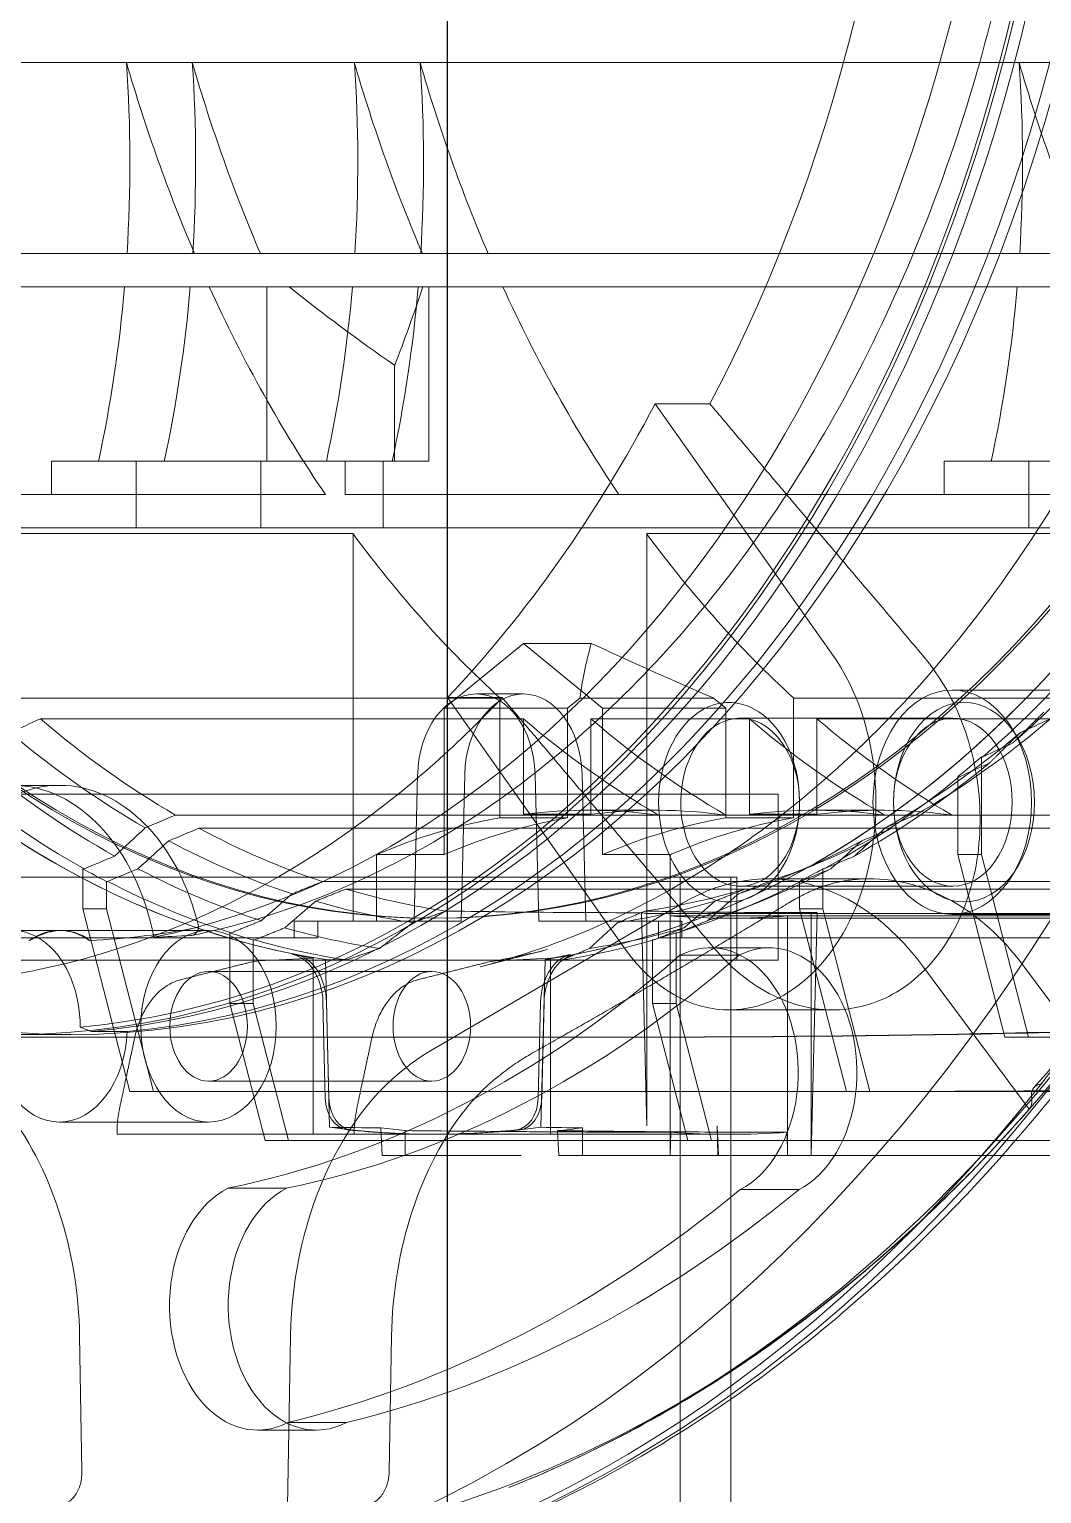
# Model space of a CAD drawing. Header units: millimetres. Extents: x -6314 to 11113, y -129 to 3675.
# Drawn here: x -4041.84 to -4029.65, y 2191.93 to 2209.55 of the extents above; entities that cross this region are included whole.
import ezdxf

# ---------------------------------------------------------------- set-up
doc = ezdxf.new("R2010")
doc.units = ezdxf.units.MM
doc.layers.add('Equipment', color=123, linetype='Continuous')

# ---------------------------------------------------------------- blocks, each defined once
blk = doc.blocks.new('A$C161d446f')
at = {"layer": 'Equipment', "linetype": 'Continuous', "lineweight": 0, "extrusion": (0, 1, 0)}
for p, q in [((-42.993, 531.661), (-42.201, 531.661)), ((-34.989, 531.661), (-42.201, 531.661)), ((-34.197, 531.661), (-34.989, 531.661)), ((-32.245, 531.661), (-34.197, 531.661)), ((-31.453, 531.661), (-32.245, 531.661)), ((-25.639, 531.661), (-31.453, 531.661)), ((-43.021, 529.361), (-35.809, 529.361)), ((-35.017, 529.361), (-35.809, 529.361)), ((-35.017, 529.361), (-33.065, 529.361)), ((-32.273, 529.361), (-33.065, 529.361)), ((-32.273, 529.361), (-26.458, 529.361)), ((-35.985, 528.961), (-43.198, 528.961)), ((-35.985, 528.961), (-35.094, 528.961)), ((-35.094, 528.961), (-35.022, 528.961)), ((-35.094, 526.861), (-35.094, 528.961)), ((-33.413, 528.961), (-35.022, 528.961)), ((-33.413, 528.961), (-33.143, 528.961)), ((-33.143, 528.961), (-32.45, 528.961)), ((-33.143, 528.961), (-33.143, 526.861)), ((-26.635, 528.961), (-32.45, 528.961)), ((-34.682, 526.861), (-34.682, 528.017)), ((-39.959, 524.526), (-37.818, 527.553)), ((-37.818, 527.553), (-38.477, 527.553)), ((-41.864, 526.861), (-42.656, 526.861)), ((-42.316, 526.861), (-42.316, 526.061)), ((-41.864, 526.861), (-41.299, 526.861)), ((-41.299, 526.461), (-41.299, 526.861)), ((-34.682, 526.861), (-35.094, 526.861)), ((-33.143, 526.861), (-34.682, 526.861)), ((-34.545, 526.861), (-34.545, 526.061)), ((-34.086, 526.461), (-34.086, 526.861)), ((-31.908, 526.861), (-33.143, 526.861)), ((-33.069, 526.061), (-33.069, 526.861)), ((-31.116, 526.861), (-31.908, 526.861)), ((-31.568, 526.861), (-31.568, 526.061)), ((-30.551, 526.861), (-31.116, 526.861)), ((-30.551, 526.461), (-30.551, 526.861)), ((-44.596, 526.461), (-37.384, 526.461)), ((-34.086, 526.461), (-37.384, 526.461)), ((-33.848, 526.461), (-28.033, 526.461)), ((-50.844, 526.061), (-27.618, 526.061)), ((-37.717, 525.99), (-44.63, 525.99)), ((-37.717, 525.99), (-37.717, 521.42)), ((-34.181, 521.327), (-34.181, 525.99)), ((-28.367, 525.99), (-34.181, 525.99)), ((-37.186, 523.889), (-36.232, 524.669)), ((-36.232, 524.669), (-37.049, 524.669)), ((-36.232, 524.669), (-35.277, 523.889)), ((-43.517, 524.108), (-41.396, 524.108)), ((-42.862, 524.012), (-39.484, 524.012)), ((-39.484, 522.57), (-39.484, 524.012)), ((-38.521, 524.012), (-38.671, 523.889)), ((-38.521, 524.012), (-36.913, 524.012)), ((-36.762, 523.889), (-36.913, 524.012)), ((-35.666, 524.061), (-36.232, 524.061)), ((-35.318, 524.017), (-36.14, 522.855)), ((-35.977, 524.017), (-35.318, 524.017)), ((-35.949, 524.012), (-30.134, 524.012)), ((-35.949, 524.012), (-35.949, 522.57)), ((-38.671, 523.889), (-38.671, 522.57)), ((-38.671, 523.889), (-37.186, 523.889)), ((-37.186, 522.127), (-37.186, 523.889)), ((-36.762, 522.57), (-36.762, 523.889)), ((-35.277, 523.889), (-36.762, 523.889)), ((-35.277, 523.889), (-35.277, 522.127)), ((-39.767, 523.762), (-42.579, 523.762)), ((-41.403, 523.769), (-38.842, 523.769)), ((-39.767, 523.762), (-39.767, 522.612)), ((-38.954, 522.612), (-38.954, 523.762)), ((-37.045, 523.762), (-38.954, 523.762)), ((-37.045, 523.762), (-37.045, 522.612)), ((-36.232, 522.612), (-36.232, 523.762)), ((-30.417, 523.762), (-36.232, 523.762)), ((-41.747, 523.303), (-41.763, 523.303)), ((-41.747, 522.129), (-41.747, 523.303)), ((-41.481, 523.065), (-41.464, 523.065)), ((-41.464, 522.129), (-41.464, 523.065)), ((-36.982, 521.327), (-36.938, 523.096)), ((-36.416, 521.327), (-36.373, 523.096)), ((-35.525, 523.096), (-35.481, 521.327)), ((-34.959, 523.096), (-34.916, 521.327)), ((-30.646, 522.961), (-30.08, 522.961)), ((-15.3, 522.855), (-39.3, 522.855)), ((-39.3, 522.855), (-39.3, 520.855)), ((-36.14, 522.855), (-37.459, 520.99)), ((-40.953, 522.603), (-50.02, 522.603)), ((-40.58, 522.603), (-40.953, 522.603)), ((-40.58, 522.603), (-38.671, 522.603)), ((-40.546, 522.661), (-39.732, 522.661)), ((-38.954, 522.612), (-39.767, 522.612)), ((-37.858, 522.603), (-38.671, 522.603)), ((-37.858, 522.603), (-32.044, 522.603)), ((-37.823, 522.661), (-37.01, 522.661)), ((-36.232, 522.612), (-37.045, 522.612)), ((-67.29, 522.445), (-40.67, 522.445)), ((-32.326, 522.445), (-40.67, 522.445)), ((-38.671, 522.57), (-39.484, 522.57)), ((-35.949, 522.57), (-36.762, 522.57)), ((-42.313, 519.931), (-41.747, 522.129)), ((-41.464, 522.129), (-42.03, 519.931)), ((-41.747, 522.129), (-41.464, 522.129)), ((-38, 522.127), (-37.186, 522.127)), ((-38, 522.127), (-38, 521.391)), ((-35.277, 522.127), (-34.464, 522.127)), ((-34.464, 521.327), (-34.464, 522.127)), ((-39.838, 521.956), (-39.854, 521.956)), ((-39.838, 521.473), (-39.838, 521.956)), ((-39.75, 522.01), (-39.414, 521.873)), ((-30.945, 521.956), (-30.928, 521.956)), ((-30.928, 521.956), (-30.928, 521.473)), ((-39.185, 521.802), (-65.805, 521.802)), ((-65.522, 521.713), (-38.903, 521.713)), ((-41.403, 521.747), (-38.842, 521.747)), ((-39.185, 521.836), (-40.401, 521.836)), ((-39.571, 521.804), (-39.555, 521.804)), ((-39.555, 521.473), (-39.555, 521.804)), ((-39.185, 521.802), (-33.811, 521.802)), ((-34.094, 521.713), (-38.903, 521.713)), ((-38.8, 521.855), (-15.8, 521.855)), ((-38.8, 520.855), (-38.8, 521.855)), ((-38.73, 521.855), (-38.73, 520.855)), ((-38.12, 521.855), (-38.12, 481.215)), ((-31.211, 521.804), (-31.228, 521.804)), ((-31.211, 521.804), (-31.211, 521.473)), ((-39.104, 521.571), (-38.768, 521.434)), ((-35.087, 519.748), (-38.157, 521.547)), ((-39.697, 521.42), (-64.108, 521.42)), ((-48.818, 521.391), (-39.414, 521.391)), ((-48.748, 521.361), (-38.707, 521.361)), ((-43.517, 521.408), (-41.396, 521.408)), ((-40.404, 519.275), (-39.838, 521.473)), ((-39.555, 521.473), (-40.121, 519.275)), ((-39.838, 521.473), (-39.555, 521.473)), ((-39.769, 521.429), (-39.697, 518.504)), ((-39.697, 521.42), (-39.697, 518.504)), ((-39.697, 521.42), (-37.717, 521.42)), ((-39.414, 518.504), (-39.414, 521.391)), ((-38, 521.391), (-39.414, 521.391)), ((-38, 521.391), (-38, 518.504)), ((-37.717, 518.862), (-37.653, 521.428)), ((-37.717, 518.862), (-37.717, 521.42)), ((-35.171, 521.361), (-35.129, 521.361)), ((-31.777, 519.275), (-31.211, 521.473)), ((-30.928, 521.473), (-31.494, 519.275)), ((-31.211, 521.473), (-30.928, 521.473)), ((-38.141, 521.327), (-38.141, 521.127)), ((-38, 521.327), (-38.141, 521.327)), ((-38.07, 521.186), (-38.087, 521.186)), ((-38.07, 520.335), (-38.07, 521.186)), ((-38, 521.327), (-36.982, 521.327)), ((-37.858, 521.127), (-37.858, 521.327)), ((-36.982, 521.327), (-36.416, 521.327)), ((-35.481, 521.327), (-34.464, 521.327)), ((-34.181, 521.327), (-34.464, 521.327)), ((-33.757, 521.327), (-34.181, 521.327)), ((-33.757, 521.127), (-33.757, 521.327)), ((-33.757, 521.327), (-33.474, 521.327)), ((-33.474, 521.327), (-33.474, 521.127)), ((-32.713, 521.186), (-32.696, 521.186)), ((-32.696, 521.186), (-32.696, 520.335)), ((-30.668, 521.213), (-32.442, 521.213)), ((-30.08, 521.213), (-30.646, 521.213)), ((-44.081, 521.127), (-38.141, 521.127)), ((-38.481, 521.006), (-39.188, 521.006)), ((-38.141, 521.127), (-37.858, 521.127)), ((-37.804, 521.1), (-37.787, 521.1)), ((-37.787, 520.335), (-37.787, 521.1)), ((-33.757, 521.127), (-27.817, 521.127)), ((-32.979, 521.1), (-32.995, 521.1)), ((-32.979, 521.1), (-32.979, 520.335)), ((-15.3, 520.855), (-39.3, 520.855)), ((-38.118, 520.915), (-38.825, 520.915)), ((-38.73, 520.855), (-38.73, 487.125)), ((-36.557, 520.88), (-36.557, 520.747)), ((-35.899, 520.847), (-36.557, 520.88)), ((-36.523, 520.984), (-35.711, 520.778)), ((-36.444, 518.845), (-36.494, 520.863)), ((-33.848, 520.863), (-33.898, 518.845)), ((-33.7, 520.88), (-33.7, 520.747)), ((-33.7, 520.88), (-33.043, 520.847)), ((-43.087, 519.667), (-42.254, 520.788)), ((-41.038, 520.788), (-42.32, 519.062)), ((-36.557, 520.747), (-36.557, 518.761)), ((-35.129, 520.721), (-32.442, 520.721)), ((-33.7, 520.747), (-33.7, 518.761)), ((-38.495, 518.686), (-38.07, 520.335)), ((-37.787, 520.335), (-38.212, 518.686)), ((-38.07, 520.335), (-37.787, 520.335)), ((-36.481, 520.351), (-36.453, 519.2)), ((-36.41, 519.2), (-36.439, 520.351)), ((-33.89, 519.2), (-33.861, 520.351)), ((-33.819, 520.351), (-33.847, 519.2)), ((-33.403, 518.686), (-32.979, 520.335)), ((-32.696, 520.335), (-33.121, 518.686)), ((-32.979, 520.335), (-32.696, 520.335)), ((-39.957, 520.258), (-38.73, 520.258)), ((-38.73, 520.258), (-38.709, 520.258)), ((-31.035, 519.998), (-31.459, 519.998)), ((-30.787, 519.961), (-30.08, 519.961)), ((-43.556, 519.931), (-42.313, 519.931)), ((-42.03, 519.931), (-42.313, 519.931)), ((-37.858, 519.931), (-29.868, 519.931)), ((-42.647, 519.275), (-40.404, 519.275)), ((-40.121, 519.275), (-40.404, 519.275)), ((-39.767, 519.275), (-31.777, 519.275)), ((-35.129, 519.401), (-32.442, 519.401)), ((-31.494, 519.275), (-31.777, 519.275)), ((-30.646, 518.908), (-32.442, 518.908)), ((-39.414, 518.504), (-39.407, 518.786)), ((-36.557, 518.761), (-38.707, 518.761)), ((-38.565, 518.862), (-38.583, 518.504)), ((-38.574, 518.504), (-38.565, 518.862)), ((-38.007, 518.786), (-38, 518.504)), ((-36.943, 518.838), (-36.942, 518.504)), ((-36.657, 518.504), (-36.643, 518.804)), ((-36.557, 518.761), (-34.195, 518.761)), ((-34.807, 518.504), (-34.807, 518.805)), ((-34.532, 518.504), (-34.515, 518.838)), ((-34.195, 518.761), (-34.195, 518.779)), ((-34.068, 518.761), (-34.195, 518.761)), ((-31.339, 518.761), (-31.466, 518.761)), ((-31.339, 518.779), (-31.339, 518.761)), ((-46.768, 518.686), (-42.156, 518.686)), ((-42.156, 518.686), (-38.495, 518.686)), ((-38.212, 518.686), (-38.495, 518.686)), ((-38.212, 518.686), (-33.403, 518.686)), ((-33.121, 518.686), (-33.403, 518.686)), ((-52.495, 518.504), (-41.996, 518.504)), ((-41.996, 518.504), (-39.697, 518.504)), ((-39.697, 518.504), (-37.948, 518.504)), ((-37.948, 518.504), (-36.942, 518.504)), ((-36.942, 518.504), (-36.657, 518.504)), ((-36.204, 518.504), (-34.807, 518.504)), ((-34.807, 518.504), (-34.532, 518.504)), ((-38.843, 518.096), (-39.55, 518.096)), ((-32.669, 518.111), (-33.376, 518.111)), ((-34.645, 516.33), (-34.617, 514.705)), ((-33.385, 513.828), (-33.429, 516.33)), ((-30.917, 514.705), (-30.889, 516.33)), ((-33.395, 515.292), (-34.102, 515.292)), ((-33.032, 515.201), (-33.739, 515.201))]:
    blk.add_line(p, q, dxfattribs=at)
at = {"layer": 'Equipment', "linetype": 'Continuous', "lineweight": 0}
for centre, major_axis, ratio, start_param, end_param in [((-30.787, 537.961), (0, 25), 0.707107, 0, 2.675588), ((-30.646, 537.961), (0, 25), 0.707107, 0, 2.666613), ((-29.373, 537.961), (0, 25), 0.707107, 0, 2.583794), ((-30.787, 537.961), (0, -25), 0.707107, -0.466004, 3.141593), ((-30.646, 537.961), (0, -25), 0.707107, -0.474979, 3.141593), ((-29.373, 537.961), (0, -25), 0.707107, -0.557799, 2.482747), ((-35.129, 537.961), (0, 16.6), 0.707107, -4.712389, 1.570796), ((-30.646, 537.961), (0, -18), 0.707107, -1.506816, -0.063981), ((-30.221, 537.961), (0, -18), 0.707107, -1.506816, -0.063981), ((-30.08, 537.961), (0, -17.946), 0.707107, -1.50653, -0.064267), ((-35.171, 537.961), (0, -17.2), 0.707107, -1.461834, -0.108985), ((-35.171, 537.961), (0, -17.2), 0.707107, 0.108985, 1.461834), ((-30.08, 537.961), (0, -17), 0.707107, -1.428662, -0.142134), ((-33.474, 530.461), (0, -12.4), 0.707107, -1.667667, -1.481914), ((-45.848, 537.961), (0, 16.6), 0.707107, -2.115392, -1.960072), ((-25.47, 530.461), (0, -12.4), 0.707107, -1.667667, -1.481914), ((-43.105, 537.961), (0, 16.6), 0.707107, -2.115392, -1.960072), ((-22.726, 530.461), (0, -12.4), 0.707107, -1.667667, -1.481914), ((-33.474, 530.461), (0, -12.4), 0.707107, -1.449476, -1.276175), ((-45.848, 537.961), (0, 16.6), 0.707107, -2.336121, -2.143812), ((-27.802, 537.961), (0, 16.6), 0.517638, -4.139373, -4.070081), ((-60.36, 537.961), (-32.069, 0), 0.517638, 2.499284, 2.568577), ((-25.47, 530.461), (0, -12.4), 0.707107, -1.449476, -1.276175), ((-22.726, 530.461), (0, -12.4), 0.707107, -1.449476, -1.276175), ((-45.848, 537.961), (0, 16.6), 0.707107, -2.568577, -2.376268), ((-60.36, 537.961), (-23.15, 15.554), 0.250492, -2.925439, -2.856147), ((-41.396, 522.758), (0, -1.35), 0.707107, -3.926991, 2.356194), ((-38.709, 522.758), (0, 1.2), 0.707107, -1.489679, 2.356194), ((87.24, 1090.706), (0, -595.929), 0.707107, -0.313171, -0.312264), ((-45.848, 537.961), (0, -16.6), 0.707107, 0.389275, 0.544596), ((-43.126, 537.961), (0, -16.6), 0.707107, 0.389275, 0.544596), ((101.376, 1154.742), (0, -663.199), 0.707107, -0.310364, -0.30955), ((-30.646, 520.461), (0, 2.5), 0.707107, -1.248437, 1.248437), ((-38.709, 522.758), (0, -1.2), 0.707107, -0.7711, 1.651914), ((-39.732, 510.261), (0, 12.4), 0.707107, -0.088882, 0.09687), ((-37.01, 510.261), (0, 12.4), 0.707107, -0.088882, 0.09687), ((246.459, 1838.19), (0, -1373.279), 0.707107, -0.290889, -0.290498), ((282.817, 2066.254), (0, -1610.166), 0.707107, -0.288088, -0.287755), ((-39.732, 510.261), (0, 12.4), 0.707107, -0.294622, -0.12132), ((-37.01, 510.261), (0, 12.4), 0.707107, -0.294622, -0.12132), ((143.478, 904.962), (0, -455.716), 0.707107, -0.574677, -0.573305), ((162.173, 968.933), (0, -530.55), 0.707107, -0.570107, -0.568932), ((-39.185, 518.036), (0, 3.8), 0.707107, -0.392699, 0.760964), ((273.175, 1966.815), (0, -1507.513), 0.707107, -0.289674, -0.289317), ((313.339, 2214.359), (0, -1764.605), 0.707107, -0.287052, -0.286748), ((-38.709, 522.758), (0, -1.2), 0.707107, -0.785398, -0.7711), ((610.869, 2020.347), (0, -1757.783), 0.707107, -0.549753, -0.549403), ((482.503, 1706.029), (0, -1391.097), 0.707107, -0.552156, -0.551713), ((-38.707, 537.961), (0, -16.6), 0.707107, -0.090615, -0.084438), ((-38.707, 537.961), (0, -16.6), 0.707107, -0.060277, 0.060277), ((-51.797, 537.961), (100.018, -0.669), 0.165835, -1.431585, -1.428238), ((-38.707, 537.961), (0, -16.6), 0.707107, 0.084438, 0.089856), ((-32.442, 520.061), (0, 1.153), 0.707107, -3.141592653589997, 3.141592653589589), ((-30.08, 520.061), (0, 1.153), 0.707107, -1.578919, 1.578919), ((-38.481, 519.506), (0, 1.5), 0.707107, -0.349071, 2.792532), ((-31.366, 537.908), (0, -20), 0.707107, -0.55553, -0.142602), ((-35.129, 537.961), (0, -17.2), 0.707107, -0.138205, -0.117714), ((-51.797, 537.961), (103.633, -0.693), 0.165835, -1.423477, -1.421484), ((-35.129, 537.961), (0, -17.2), 0.707107, 0.117714, 0.138205), ((-37.575, 932.276), (0, -412.345), 0.707107, -0.060909, 0), ((-36.863, 520.33), (0, 0.6), 0.707107, -1.53589, -0.804352), ((-33.395, 520.33), (0, -0.6), 0.707107, -2.337241, -1.605703), ((-30.646, 520.061), (0, -1.153), 0.707107, -1.515962, 1.515962), ((-18.69, 519.054), (-16.812, -2.436), 0.226392, -0.791727, -0.779535), ((-36.115, 516.237), (0, 3.8), 0.707107, -1.546362, -0.392699), ((-39.484, 1549.088), (0, -1029.813), 0.707107, -0.024376, 0), ((-41.394, 1534.199), (0, -1015.512), 0.707107, -0.024522, 0), ((-51.797, 537.961), (-115.684, 0.774), 0.165835, 1.700663, 1.705011), ((-35.256, 537.961), (0.946, 19.188), 0.706247, 3.086874, 3.109059), ((-39.983, 537.961), (142.82, 0.621), 0.134365, -1.544966, -1.535132), ((-35.256, 537.961), (0.946, 19.188), 0.706247, -3.038759, -3.017231), ((-30.646, 537.961), (0, -23), 0.707107, -0.528285, -0.169847), ((-33.032, 516.701), (0, -1.5), 0.707107, -0.349071, 2.792532)]:
    blk.add_ellipse(centre, major_axis=major_axis, ratio=ratio, start_param=start_param, end_param=end_param, dxfattribs=at)
at = {"layer": 'Equipment', "linetype": 'Continuous', "lineweight": 0, "extrusion": (0, 0, -1)}
for centre, major_axis, ratio, start_param, end_param in [((-30.787, 537.961), (0, -18), 0.707107, -3.141592653589794, 3.141592653589792), ((-30.08, 537.961), (0, -18), 0.707107, -3.141592653589794, 3.141592653589792), ((-35.171, 537.961), (0, -16.6), 0.707107, -4.712389, 1.570796), ((-28.618, 537.961), (0, 17.4), 0.707107, -2.212017, -0.929575), ((-35.171, 537.961), (0, -17.2), 0.707107, 0.138205, 1.432591), ((-35.171, 537.961), (0, -17.2), 0.707107, -1.432591, -0.138205), ((-53.061, 537.961), (0, -16.6), 0.707107, -1.181521, -1.026201), ((-26.262, 530.461), (0, 12.4), 0.707107, -1.659678, -1.473926), ((-45.056, 537.961), (0, -16.6), 0.707107, -1.181521, -1.026201), ((-23.518, 530.461), (0, 12.4), 0.707107, -1.659678, -1.473926), ((-42.313, 537.961), (0, -16.6), 0.707107, -1.181521, -1.026201), ((-26.262, 530.461), (0, 12.4), 0.707107, -1.865418, -1.692117), ((-42.313, 537.961), (0, -16.6), 0.707107, -0.99778, -0.805472), ((-23.518, 530.461), (0, 12.4), 0.707107, -1.865418, -1.692117), ((-27.959, 537.961), (0, 17.4), 0.707107, -2.500372, -2.212017), ((-42.313, 537.961), (0, -16.6), 0.707107, -0.765325, -0.573016), ((-35.763, 537.961), (0, 17.057), 0.707107, -2.585788, -2.401725), ((-35.4, 537.961), (0, 17.2), 0.707107, -2.590926, -2.409262), ((-27.802, 537.961), (23.15, 15.554), 0.250492, 2.142422, 2.211715), ((-38.709, 522.758), (0, -2.5), 0.707107, 0.012083, 2.356194), ((-41.537, 522.758), (0, 1.2), 0.707107, -2.356194, 3.926991), ((-36.232, 523.061), (0, 1), 0.707107, -1.53589, 1.53589), ((-35.666, 523.061), (0, 1), 0.707107, -1.53589, 1.53589), ((-28.618, 537.961), (0, 17.4), 0.707107, -2.538755, -2.500372), ((-28.618, 537.961), (0, -17.4), 0.707107, -0.641221, 0.519363), ((-41.403, 522.758), (0, -1.011), 0.707107, -5.497787, 0.785398), ((-38.842, 522.758), (0, 1.011), 0.707107, -2.356194, 1.474471), ((-36.498, 537.961), (0, -16.6), 0.707107, 0.389275, 0.544596), ((-45.035, 537.961), (0, -16.6), 0.707107, -0.544596, -0.389275), ((-42.313, 537.961), (0, -16.6), 0.707107, -0.544596, -0.389275), ((-36.498, 537.961), (0, -16.6), 0.707107, -0.544596, -0.389275), ((99.402, 1090.706), (0, -595.929), 0.707107, 0.312264, 0.313171), ((-36.135, 537.961), (0, -16.743), 0.707107, 0.385786, 0.539448), ((84.861, 1074.25), (0, -579.318), 0.707107, 0.314258, 0.315192), ((-28.618, 537.961), (0, 17.4), 0.707107, -2.62223, -2.538755), ((-36.135, 537.961), (0, -16.743), 0.707107, -0.539448, -0.385786), ((-35.383, 537.961), (0, 17.2), 0.707107, -2.617994, -2.590926), ((-35.763, 537.961), (0, -17.057), 0.707107, 0.378298, 0.528429), ((-35.763, 537.961), (0, -17.057), 0.707107, -0.528429, -0.378298), ((-35.4, 537.961), (0, -17.2), 0.707107, 0.375007, 0.523599), ((-30.08, 520.461), (0, 2.5), 0.707107, -1.298887, 1.298887), ((-35.4, 537.961), (0, -17.2), 0.707107, -0.523599, -0.375007), ((-38.842, 522.758), (0, -1.011), 0.707107, -1.667121, 0.694845), ((-40.546, 510.261), (0, 12.4), 0.707107, -0.09687, 0.088882), ((237.55, 1838.19), (0, -1373.279), 0.707107, 0.290498, 0.290889), ((-37.823, 510.261), (0, 12.4), 0.707107, -0.09687, 0.088882), ((-36.498, 537.961), (0, -16.6), 0.707107, 0.230964, 0.363365), ((134.569, 904.962), (0, 455.716), 0.707107, -2.568288, -2.566916), ((-40.546, 510.261), (0, 12.4), 0.707107, 0.12132, 0.294622), ((-37.823, 510.261), (0, 12.4), 0.707107, 0.12132, 0.294622), ((-36.498, 537.961), (0, -16.6), 0.707107, -0.363365, -0.230964), ((291.161, 2066.254), (0, -1610.166), 0.707107, 0.287755, 0.288088), ((-36.135, 537.961), (0, -16.743), 0.707107, 0.228962, 0.360131), ((-36.135, 537.961), (0, -16.743), 0.707107, -0.360131, -0.228962), ((170.517, 968.933), (0, 530.55), 0.707107, -2.572661, -2.571486), ((264.266, 1966.815), (0, -1507.513), 0.707107, 0.289317, 0.289674), ((-40.401, 518.036), (0, 3.8), 0.707107, -0.760964, 0.058805), ((-35.763, 537.961), (0, -17.057), 0.707107, 0.224661, 0.353186), ((-35.383, 537.961), (0, -17.2), 0.707107, 0.350134, 0.375007), ((-38.842, 522.758), (0, 1.011), 0.707107, -2.446747, -2.356194), ((-35.763, 537.961), (0, -17.057), 0.707107, -0.353186, -0.224661), ((321.683, 2214.359), (0, -1764.605), 0.707107, 0.286748, 0.287052), ((-35.383, 537.961), (0, -17.2), 0.707107, -0.375007, -0.350134), ((-35.4, 537.961), (0, -17.2), 0.707107, 0.222768, 0.350134), ((-36.498, 537.961), (0, -16.6), 0.707107, 0.102232, 0.206279), ((-36.498, 537.961), (0, -16.6), 0.707107, -0.206279, -0.102232), ((-35.4, 537.961), (0, -17.2), 0.707107, -0.350134, -0.222768), ((477.129, 1706.029), (0, 1391.097), 0.707107, -2.58988, -2.589437), ((-36.135, 537.961), (0, -16.743), 0.707107, 0.104314, 0.204498), ((-36.135, 537.961), (0, -16.743), 0.707107, -0.204498, -0.104314), ((615.677, 2020.347), (0, 1757.783), 0.707107, -2.59219, -2.591839), ((-51.797, 537.961), (-123.48, 0.537), 0.134365, -1.705375, -1.700512), ((-35.763, 537.961), (0, -17.057), 0.707107, 0.104987, 0.20067), ((-35.383, 537.961), (0, -17.2), 0.707107, 0.198985, 0.222768), ((-35.763, 537.961), (0, -17.057), 0.707107, -0.20067, -0.104987), ((-35.383, 537.961), (0, -17.2), 0.707107, -0.222768, -0.198985), ((-30.646, 537.961), (0, -16.875), 0.707107, 0.030376, 0.14098), ((-30.646, 520.061), (0, 1.153), 0.707107, -0.460813, 0.460813), ((-39.188, 519.506), (0, -1.5), 0.707107, 0.349061, 3.490664), ((-35.4, 537.961), (0, -17.2), 0.707107, 0.106992, 0.198985), ((-35.4, 537.961), (0, -17.2), 0.707107, -0.198985, -0.106992), ((1373.089, 243.053), (1981.76, -246.22), 0.073622, -2.368157, -2.367841), ((-38.709, 522.758), (0, -2.5), 0.707107, -0.785398, 0.012083), ((-30.659, 537.908), (0, -20), 0.707107, 0.142602, 0.55553), ((-36.905, 520.33), (0, 0.6), 0.707107, 0.138205, 1.53589), ((-36.863, 520.33), (0, 0.6), 0.707107, 0.138205, 0.804352), ((-51.797, 537.961), (-127.943, 0.556), 0.134365, -1.712129, -1.710136), ((-33.437, 520.33), (0, 0.6), 0.707107, -1.53589, -0.138205), ((-33.395, 520.33), (0, 0.6), 0.707107, -0.804352, -0.138205), ((-37.858, 932.276), (0, -412.345), 0.707107, 0, 0.060909), ((-35.129, 520.061), (0, -0.66), 0.707107, -3.141592653589586, 3.141592653590001), ((-32.442, 520.061), (0, -0.66), 0.707107, -3.141592653589586, 3.141592653590001), ((-39.767, 1549.088), (0, -1029.813), 0.707107, 0, 0.024376), ((-36.17, 519.214), (0, -0.4), 0.707107, 0.075211, 1.53589), ((-36.128, 519.214), (0, -0.4), 0.707107, 0.075211, 1.53589), ((-37.331, 516.237), (0, -3.8), 0.707107, -2.414999, -1.595231), ((-34.172, 519.214), (0, -0.4), 0.707107, -1.53589, -0.075211), ((-34.13, 519.214), (0, -0.4), 0.707107, -1.53589, -0.075211), ((-28.203, 516.237), (0, 3.8), 0.707107, -1.546362, -0.726593), ((-41.677, 1534.199), (0, -1015.512), 0.707107, 0, 0.024522), ((-31.551, 537.961), (0, -24.272), 0.707107, 0.107099, 0.678299), ((-38.707, 537.961), (0, -19.2), 0.707107, -0.051592, 0.051592), ((-39.898, 537.961), (-115.684, -0.774), 0.165835, -1.597826, -1.589299), ((-35.171, 537.961), (0, -19.2), 0.707107, -0.093888, 0.093888), ((-35.171, 537.961), (0, -19.2), 0.707107, -0.075211, 0.075211), ((-35.129, 537.961), (0, -19.2), 0.707107, 0, 0.075211), ((-35.129, 537.961), (0, -19.2), 0.707107, -0.075211, 0), ((-51.797, 537.961), (142.82, -0.621), 0.134365, 1.444561, 1.448909), ((-31.353, 537.961), (0, -23), 0.707107, 0.169847, 0.528285), ((-33.739, 516.701), (0, 1.5), 0.707107, 0.349061, 3.490664)]:
    blk.add_ellipse(centre, major_axis=major_axis, ratio=ratio, start_param=start_param, end_param=end_param, dxfattribs=at)
at = {"layer": 'Equipment', "linetype": 'Continuous', "lineweight": 0}
for points, knots in [([(-33.752, 562.607), (-34.836, 562.351), (-35.903, 561.956), (-38.715, 560.515), (-40.385, 559.204), (-43.36, 555.909), (-44.661, 553.915), (-46.752, 549.454), (-47.539, 546.984), (-48.52, 541.823), (-48.713, 539.132), (-48.485, 533.802), (-48.065, 531.162), (-46.651, 526.199), (-45.658, 523.876), (-43.192, 519.785), (-41.721, 518.016), (-39.641, 516.242), (-39.191, 515.894), (-38.73, 515.574)], [0.164917, 0.164917, 0.164917, 0.164917, 0.347571, 0.347571, 0.664352, 0.664352, 0.985584, 0.985584, 1.30825, 1.30825, 1.63103, 1.63103, 1.953779, 1.953779, 2.276569, 2.276569, 2.598959, 2.598959, 2.684966, 2.684966, 2.684966, 2.684966]), ([(-36.058, 561.411), (-37.816, 560.718), (-39.504, 559.613), (-42.534, 556.701), (-43.88, 554.908), (-46.105, 550.809), (-46.986, 548.508), (-48.197, 543.626), (-48.527, 541.045), (-48.601, 535.865), (-48.345, 533.266), (-47.274, 528.318), (-46.459, 525.969), (-44.358, 521.757), (-43.073, 519.896), (-40.165, 516.839), (-38.542, 515.647), (-36.58, 514.726), (-36.32, 514.614), (-36.058, 514.51)], [0.271976, 0.271976, 0.271976, 0.271976, 0.596781, 0.596781, 0.916057, 0.916057, 1.233439, 1.233439, 1.550623, 1.550623, 1.867864, 1.867864, 2.185056, 2.185056, 2.502364, 2.502364, 2.821203, 2.821203, 2.869617, 2.869617, 2.869617, 2.869617]), ([(-45.615, 535.941), (-45.493, 534.439), (-45.235, 532.96), (-44.465, 530.152), (-43.953, 528.822), (-42.716, 526.403), (-41.991, 525.313), (-40.386, 523.443), (-39.506, 522.664), (-37.659, 521.456), (-36.692, 521.027), (-35.711, 520.778)], [1.684965, 1.684965, 1.684965, 1.684965, 1.94084, 1.94084, 2.196715, 2.196715, 2.45259, 2.45259, 2.708464, 2.708464, 2.964339, 2.964339, 2.964339, 2.964339]), ([(-42.467, 535.576), (-42.322, 534.138), (-42.045, 532.726), (-41.247, 530.047), (-40.725, 528.78), (-39.468, 526.472), (-38.733, 525.432), (-37.096, 523.647), (-36.195, 522.902), (-34.282, 521.761), (-33.271, 521.364), (-32.24, 521.155)], [1.712237, 1.712237, 1.712237, 1.712237, 1.969719, 1.969719, 2.227202, 2.227202, 2.484685, 2.484685, 2.742167, 2.742167, 2.99965, 2.99965, 2.99965, 2.99965]), ([(-41.039, 524.526), (-41.188, 524.349), (-41.323, 524.141), (-41.579, 523.597), (-41.675, 523.242), (-41.749, 522.567), (-41.733, 522.204), (-41.58, 521.536), (-41.443, 521.23), (-41.104, 520.75), (-40.881, 520.548), (-40.418, 520.312), (-40.184, 520.259), (-39.957, 520.258)], [3.6383, 3.6383, 3.6383, 3.6383, 4.004966, 4.004966, 4.516446, 4.516446, 5.025048, 5.025048, 5.53365, 5.53365, 6.042251, 6.042251, 6.478294, 6.478294, 6.478294, 6.478294]), ([(-44.969, 522.984), (-44.815, 522.713), (-44.658, 522.448), (-44.334, 521.927), (-44.169, 521.672), (-43.831, 521.172), (-43.658, 520.927), (-43.304, 520.449), (-43.124, 520.215), (-42.757, 519.76), (-42.57, 519.538), (-42.379, 519.322)], [2.247182, 2.247182, 2.247182, 2.247182, 2.2908187, 2.2908187, 2.3344553, 2.3344553, 2.3780919, 2.3780919, 2.4217285, 2.4217285, 2.4653651, 2.4653651, 2.4653651, 2.4653651]), ([(-44.931, 522.755), (-44.484, 521.97), (-44.002, 521.223), (-42.974, 519.818), (-42.429, 519.159), (-41.281, 517.94), (-40.68, 517.38), (-39.429, 516.367), (-38.78, 515.914), (-37.445, 515.124), (-36.758, 514.787), (-36.058, 514.51)], [2.2489161, 2.2489161, 2.2489161, 2.2489161, 2.3730562, 2.3730562, 2.4971963, 2.4971963, 2.6213364, 2.6213364, 2.7454765, 2.7454765, 2.8696166, 2.8696166, 2.8696166, 2.8696166]), ([(-40.244, 521.829), (-40.21, 521.826), (-40.177, 521.823), (-40.012, 521.799), (-39.885, 521.766), (-39.758, 521.714)], [3.6643499, 3.6643499, 3.6643499, 3.6643499, 3.7148634, 3.7148634, 3.9132987, 3.9132987, 3.9132987, 3.9132987]), ([(-39.758, 521.714), (-39.701, 521.691), (-39.645, 521.665), (-39.535, 521.609), (-39.481, 521.579), (-39.428, 521.547)], [2.1598205, 2.1598205, 2.1598205, 2.1598205, 2.2881739, 2.2881739, 2.4113775, 2.4113775, 2.4113775, 2.4113775]), ([(-32.322, 521.253), (-32.319, 521.235), (-32.314, 521.218), (-32.305, 521.204), (-32.299, 521.194), (-32.292, 521.185), (-32.284, 521.177), (-32.281, 521.175), (-32.278, 521.173), (-32.275, 521.17), (-32.26, 521.16), (-32.244, 521.154), (-32.226, 521.154)], [-1.034402, -1.034402, -1.034402, -1.034402, -0.709931, -0.709931, -0.709931, -0.468403, -0.468403, -0.468403, -0.387165, -0.387165, -0.387165, 0, 0, 0, 0]), ([(-30.414, 521.159), (-30.5, 521.195), (-30.587, 521.213), (-30.749, 521.213), (-30.832, 521.195), (-30.91, 521.159)], [-1.0069635, -1.0069635, -1.0069635, -1.0069635, -0.8353234, -0.8353234, -0.6636832, -0.6636832, -0.6636832, -0.6636832]), ([(-30.91, 521.159), (-30.925, 521.152), (-30.938, 521.145), (-30.974, 521.123), (-30.993, 521.108), (-31.008, 521.093)], [0.87580646, 0.87580646, 0.87580646, 0.87580646, 0.89344632, 0.89344632, 0.92713121, 0.92713121, 0.92713121, 0.92713121]), ([(-30.283, 521.093), (-30.298, 521.101), (-30.313, 521.109), (-30.357, 521.132), (-30.385, 521.146), (-30.414, 521.159)], [0.64788135, 0.64788135, 0.64788135, 0.64788135, 0.66672889, 0.66672889, 0.70061781, 0.70061781, 0.70061781, 0.70061781]), ([(-39.957, 520.258), (-39.92, 520.258), (-39.882, 520.259), (-39.582, 520.282), (-39.302, 520.376), (-38.861, 520.66), (-38.689, 520.815), (-38.539, 520.99)], [6.4782937, 6.4782937, 6.4782937, 6.4782937, 6.5508532, 6.5508532, 7.0623336, 7.0623336, 7.4289996, 7.4289996, 7.4289996, 7.4289996]), ([(-36.523, 520.984), (-36.478, 520.972), (-36.433, 520.961), (-36.342, 520.94), (-36.297, 520.93), (-36.206, 520.91), (-36.16, 520.9), (-36.069, 520.882), (-36.024, 520.873), (-35.933, 520.856), (-35.887, 520.848), (-35.842, 520.841)], [2.96433894, 2.96433894, 2.96433894, 2.96433894, 2.97630003, 2.97630003, 2.98826112, 2.98826112, 3.00022221, 3.00022221, 3.0121833, 3.0121833, 3.02414439, 3.02414439, 3.02414439, 3.02414439]), ([(-34.409, 519.925), (-34.416, 519.957), (-34.424, 519.988), (-34.449, 520.074), (-34.471, 520.134), (-34.524, 520.247), (-34.555, 520.299), (-34.617, 520.387), (-34.654, 520.431), (-34.733, 520.506), (-34.775, 520.537), (-34.856, 520.585), (-34.901, 520.605), (-34.953, 520.619), (-34.958, 520.621), (-34.963, 520.622)], [0.8823356, 0.8823356, 0.8823356, 0.8823356, 0.9292548, 0.9292548, 1.0223038, 1.0223038, 1.1153528, 1.1153528, 1.2080387, 1.2080387, 1.3007245, 1.3007245, 1.3930917, 1.3930917, 1.4029019, 1.4029019, 1.4029019, 1.4029019]), ([(-32.106, 520.622), (-32.101, 520.621), (-32.096, 520.619), (-32.045, 520.605), (-31.999, 520.585), (-31.919, 520.537), (-31.876, 520.506), (-31.797, 520.431), (-31.76, 520.387), (-31.698, 520.299), (-31.668, 520.247), (-31.615, 520.134), (-31.593, 520.074), (-31.567, 519.988), (-31.56, 519.957), (-31.553, 519.925)], [-1.4029019, -1.4029019, -1.4029019, -1.4029019, -1.3930917, -1.3930917, -1.3007245, -1.3007245, -1.2080387, -1.2080387, -1.1153528, -1.1153528, -1.0223038, -1.0223038, -0.9292548, -0.9292548, -0.8823356, -0.8823356, -0.8823356, -0.8823356]), ([(-36.357, 519.748), (-36.299, 519.715), (-36.241, 519.68), (-36.122, 519.602), (-36.061, 519.559), (-36, 519.513)], [2.7987497, 2.7987497, 2.7987497, 2.7987497, 2.9219534, 2.9219534, 3.0503067, 3.0503067, 3.0503067, 3.0503067]), ([(-36, 519.513), (-35.982, 519.5), (-35.965, 519.486), (-35.795, 519.352), (-35.658, 519.218), (-35.546, 519.077)], [4.4756072, 4.4756072, 4.4756072, 4.4756072, 4.4993418, 4.4993418, 4.7078383, 4.7078383, 4.7078383, 4.7078383]), ([(-42.35, 519.22), (-42.349, 519.241), (-42.35, 519.26), (-42.363, 519.304), (-42.384, 519.332), (-42.429, 519.358), (-42.454, 519.365), (-42.48, 519.37)], [-0.9333089, -0.9333089, -0.9333089, -0.9333089, -0.8849668, -0.8849668, -0.7966126, -0.7966126, -0.7373627, -0.7373627, -0.7373627, -0.7373627]), ([(-42.32, 519.062), (-42.333, 519.079), (-42.344, 519.098), (-42.357, 519.146), (-42.357, 519.183), (-42.35, 519.22)], [-1.6246318, -1.6246318, -1.6246318, -1.6246318, -1.5632352, -1.5632352, -1.476895, -1.476895, -1.476895, -1.476895]), ([(-34.195, 518.779), (-34.195, 518.841), (-34.2, 518.909), (-34.214, 519.009), (-34.219, 519.041), (-34.226, 519.073)], [-2.2276939, -2.2276939, -2.2276939, -2.2276939, -2.1344449, -2.1344449, -2.0880549, -2.0880549, -2.0880549, -2.0880549]), ([(-31.37, 519.073), (-31.363, 519.041), (-31.357, 519.009), (-31.343, 518.909), (-31.339, 518.841), (-31.339, 518.779)], [-0.8820819, -0.8820819, -0.8820819, -0.8820819, -0.8356919, -0.8356919, -0.7424429, -0.7424429, -0.7424429, -0.7424429]), ([(-37.629, 518.794), (-37.814, 518.792), (-38.001, 518.791), (-38.592, 518.787), (-39.002, 518.786), (-39.407, 518.786)], [2.170556, 2.170556, 2.170556, 2.170556, 2.574376, 2.574376, 3.432501, 3.432501, 3.432501, 3.432501]), ([(-38.007, 518.786), (-37.935, 518.786), (-37.861, 518.786), (-37.786, 518.786), (-37.713, 518.786), (-37.638, 518.787), (-37.561, 518.787), (-37.486, 518.787), (-37.41, 518.787), (-37.332, 518.787), (-37.255, 518.788), (-37.177, 518.788), (-37.098, 518.788), (-37.02, 518.788), (-36.941, 518.789), (-36.861, 518.789), (-36.813, 518.789), (-36.765, 518.79), (-36.717, 518.79), (-36.634, 518.79), (-36.55, 518.791), (-36.465, 518.791), (-36.381, 518.792), (-36.296, 518.793), (-36.211, 518.793)], [0.938932, 0.938932, 0.938932, 0.938932, 1.091443, 1.091443, 1.091443, 1.241891, 1.241891, 1.241891, 1.390069, 1.390069, 1.390069, 1.537284, 1.537284, 1.537284, 1.683471, 1.683471, 1.683471, 1.770639, 1.770639, 1.770639, 1.920941, 1.920941, 1.920941, 2.071243, 2.071243, 2.071243, 2.071243]), ([(-31.466, 518.761), (-31.586, 518.761), (-31.729, 518.761), (-32.137, 518.761), (-32.483, 518.761), (-32.77, 518.761), (-33.057, 518.761), (-33.4, 518.761), (-33.805, 518.761), (-33.948, 518.761), (-34.068, 518.761)], [-0.862277, -0.862277, -0.862277, -0.862277, -0.609078, -0.609078, 0, 0, 0, 0.609078, 0.609078, 0.862277, 0.862277, 0.862277, 0.862277]), ([(-38.73, 515.574), (-37.477, 514.704), (-36.147, 514.038), (-33.674, 513.246), (-32.546, 513.039), (-31.414, 512.983)], [2.6849658, 2.6849658, 2.6849658, 2.6849658, 2.918865, 2.918865, 3.1066648, 3.1066648, 3.1066648, 3.1066648]), ([(-34.617, 514.705), (-34.616, 514.656), (-34.607, 514.597), (-34.578, 514.505), (-34.554, 514.455), (-34.503, 514.385), (-34.468, 514.351), (-34.406, 514.315), (-34.369, 514.304), (-34.337, 514.302)], [-0.2975634, -0.2975634, -0.2975634, -0.2975634, -0.2226033, -0.2226033, -0.1480067, -0.1480067, -0.0738325, -0.0738325, -0.0068743, -0.0068743, -0.0068743, -0.0068743]), ([(-30.651, 514.302), (-30.684, 514.304), (-30.72, 514.315), (-30.781, 514.351), (-30.815, 514.385), (-30.863, 514.455), (-30.886, 514.505), (-30.911, 514.597), (-30.918, 514.656), (-30.917, 514.705)], [-1.1834615, -1.1834615, -1.1834615, -1.1834615, -1.1165033, -1.1165033, -1.0423291, -1.0423291, -0.9677326, -0.9677326, -0.8927724, -0.8927724, -0.8927724, -0.8927724])]:
    blk.add_open_spline(points, degree=3, knots=knots, dxfattribs=at)
for points, weights in [([(-38.477, 527.553), (-39.619, 526.204), (-41.039, 524.526)], [1.04522335941, 1.04170618084, 1.02572270564]), ([(-38.539, 520.99), (-37.119, 522.668), (-35.977, 524.017)], [1.02572270564, 1.04170618084, 1.04522335941]), ([(-42.127, 523.471), (-42.315, 523.659), (-42.499, 523.843)], [1.01698195124, 1.02324696695, 1.02942576353]), ([(-42.216, 523.596), (-42.032, 523.415), (-41.844, 523.23)], [1.02989021266, 1.02360891819, 1.01724669965]), ([(-38.822, 521.655), (-39.004, 521.729), (-39.185, 521.802)], [1, 1.0000096343, 1]), ([(-38.903, 521.713), (-38.721, 521.64), (-38.539, 521.567)], [1, 1.00000953169, 1]), ([(-33.73, 521.567), (-33.913, 521.64), (-34.094, 521.713)], [1, 1.00000953, 1]), ([(-33.811, 521.802), (-33.63, 521.729), (-33.448, 521.655)], [1, 1.00000963388, 1]), ([(-39.428, 521.547), (-37.956, 520.647), (-36.357, 519.748)], [1.0028966182, 1.01075124148, 1.0028966182]), ([(-37.696, 521.447), (-37.532, 521.379), (-37.367, 521.309)], [1, 1.00000797133, 1]), ([(-34.902, 521.309), (-35.102, 521.379), (-35.3, 521.447)], [1, 1.00000797117, 1]), ([(-38.087, 521.186), (-38.269, 521.259), (-38.45, 521.332)], [1, 1.00000910092, 1]), ([(-38.168, 521.246), (-37.986, 521.173), (-37.804, 521.1)], [1, 1.00000900938, 1]), ([(-37.367, 521.309), (-37.199, 521.155), (-37.027, 520.997)], [1.00061138069, 1.00063234007, 1.00056739387]), ([(-34.499, 520.997), (-34.702, 521.155), (-34.902, 521.309)], [1.00064666217, 1.00073222876, 1.00073188278]), ([(-32.995, 521.1), (-33.178, 521.173), (-33.359, 521.246)], [1, 1.00000900864, 1]), ([(-33.076, 521.332), (-32.895, 521.259), (-32.713, 521.186)], [1, 1.00000910071, 1]), ([(-37.027, 520.997), (-36.863, 520.928), (-36.698, 520.859)], [1, 1.00000755682, 1]), ([(-34.963, 520.622), (-35.385, 520.728), (-35.801, 520.832)], [1, 1.00001840221, 1]), ([(-34.101, 520.859), (-34.301, 520.928), (-34.499, 520.997)], [1, 1.00000755818, 1]), ([(-32.945, 520.832), (-32.528, 520.728), (-32.106, 520.622)], [1, 1.00001840221, 1]), ([(-34.226, 519.073), (-34.32, 519.509), (-34.409, 519.925)], [1, 1.00026317769, 1]), ([(-31.553, 519.925), (-31.463, 519.509), (-31.37, 519.073)], [1, 1.00026317769, 1])]:
    blk.add_rational_spline(points, weights, degree=2, dxfattribs=at)
for points in [[(-39.769, 521.429), (-39.192, 521.429), (-38.591, 521.433), (-38.028, 521.442)], [(-35.896, 521.439), (-36.529, 521.431), (-37.127, 521.428), (-37.653, 521.428)], [(-35.801, 520.832), (-35.834, 520.841), (-35.868, 520.845), (-35.899, 520.847)], [(-33.043, 520.847), (-33.011, 520.845), (-32.978, 520.841), (-32.945, 520.832)]]:
    blk.add_open_spline(points, degree=3, dxfattribs=at)

msp = doc.modelspace()

# ---------------------------------------------------------------- linework, layer by layer
msp.add_line((-4036.804, 2190.533), (-4036.804, 2233.031))

# ---------------------------------------------------------------- block references
at = {"xscale": -1}
msp.add_blockref('A$C161d446f', (-4072.123, 1677.491), dxfattribs=at)

doc.saveas('drawing.dxf')
